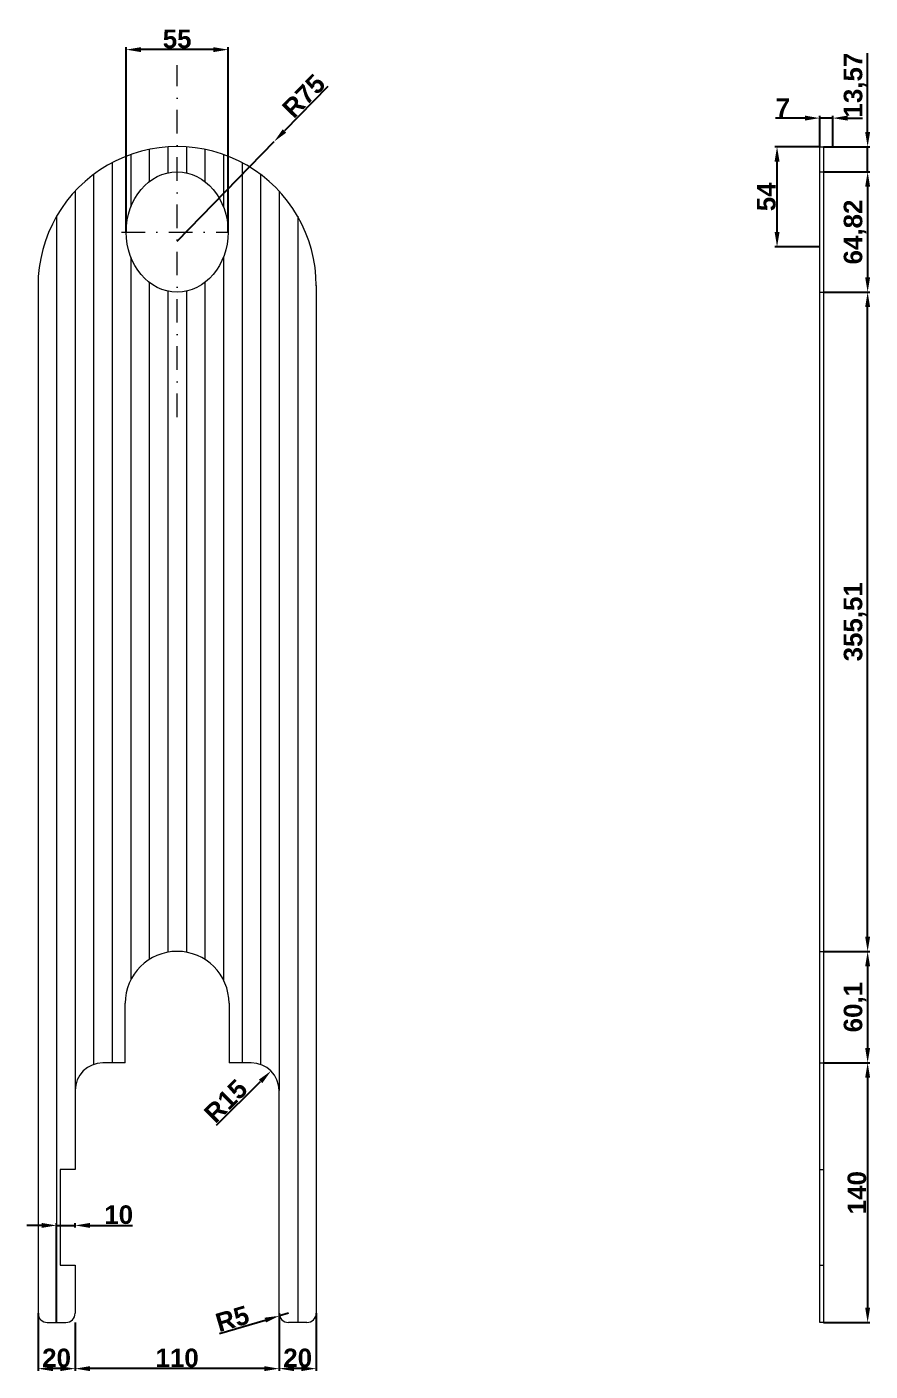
# Model space of a CAD drawing. Header units: millimetres. Extents: x -6 to 449, y -26 to 1066.
# Drawn here: x -6 to 449, y -26 to 699 of the extents above; entities that cross this region are included whole.
import ezdxf

# ---------------------------------------------------------------- set-up
doc = ezdxf.new("R2010")
doc.units = ezdxf.units.MM
doc.linetypes.add('TRAZO_Y_PUNTO', pattern=[25.4, 12.7, -6.35, 0, -6.35])
doc.linetypes.add('TRAZOS', pattern=[19.05, 12.7, -6.35])
for name, color, linetype, lineweight in [('01_Contornos', 7, 'Continuous', 20), ('02_Ocultas', 4, 'TRAZOS', 20), ('03_Ejes', 1, 'TRAZO_Y_PUNTO', 18), ('04_Cotas', 3, 'Continuous', 18)]:
    doc.layers.add(name, color=color, linetype=linetype, lineweight=lineweight)
doc.styles.add('EstiloCota', font='arialbd.ttf', dxfattribs={"height": 10})
doc.dimstyles.new('CotasUNE', dxfattribs={"dimtxt": 10, "dimasz": 8, "dimexe": 1.25, "dimexo": 0, "dimtad": 1, "dimtxsty": 'EstiloCota', "dimcen": 2.5, "dimclrd": 256, "dimclrt": 256, "dimadec": 0, "dimazin": 0, "dimtfac": 1, "dimtmove": 0, "dimatfit": 3, "dimfxl": 1, "dimarcsym": 0})

# ---------------------------------------------------------------- blocks, each defined once
blk = doc.blocks.new('*D1')
at = {"layer": '04_Cotas', "color": 0, "lineweight": -2, "transparency": 16777216}
for p, q in [((423.46, 555.61), (448.56, 555.61)), ((423.46, 200.1), (448.56, 200.1))]:
    blk.add_line(p, q, dxfattribs=at)
at = {"layer": '04_Cotas', "lineweight": -2, "transparency": 16777216}
blk.add_line((447.31, 208.1), (447.31, 547.61), dxfattribs=at)
at = {"layer": '04_Cotas', "transparency": 16777216}
for points in [[(445.97, 547.61), (448.64, 547.61), (447.31, 555.61)], [(445.97, 208.1), (448.64, 208.1), (447.31, 200.1)]]:
    blk.add_solid(points, dxfattribs=at)
at = {"layer": 'Defpoints', "color": 0, "transparency": 16777216}
for p in [(423.46, 555.61), (447.31, 555.61), (423.46, 200.1)]:
    blk.add_point(p, dxfattribs=at)
at = {"layer": '04_Cotas', "transparency": 16777216, "insert": (440.54, 377.85), "char_height": 10, "attachment_point": 5, "rotation": 90, "style": 'EstiloCota'}
blk.add_mtext('355,51', dxfattribs=at)
blk = doc.blocks.new('*D2')
at = {"layer": '04_Cotas', "color": 0, "lineweight": -2, "transparency": 16777216}
for p, q in [((423.46, 620.43), (448.56, 620.43)), ((423.46, 555.61), (448.56, 555.61))]:
    blk.add_line(p, q, dxfattribs=at)
at = {"layer": '04_Cotas', "lineweight": -2, "transparency": 16777216}
blk.add_line((447.31, 612.43), (447.31, 563.61), dxfattribs=at)
at = {"layer": '04_Cotas', "transparency": 16777216}
for points in [[(445.97, 612.43), (448.64, 612.43), (447.31, 620.43)], [(445.97, 563.61), (448.64, 563.61), (447.31, 555.61)]]:
    blk.add_solid(points, dxfattribs=at)
at = {"layer": 'Defpoints', "color": 0, "transparency": 16777216}
for p in [(423.46, 620.43), (423.46, 555.61), (447.31, 555.61)]:
    blk.add_point(p, dxfattribs=at)
at = {"layer": '04_Cotas', "transparency": 16777216, "insert": (440.54, 588.02), "char_height": 10, "attachment_point": 5, "rotation": 90, "style": 'EstiloCota'}
blk.add_mtext('64,82', dxfattribs=at)
blk = doc.blocks.new('*D3')
at = {"layer": '04_Cotas', "lineweight": -2, "transparency": 16777216}
for p, q in [((447.31, 642), (447.31, 684.48)), ((447.31, 620.43), (447.31, 634)), ((447.31, 612.43), (447.31, 604.43))]:
    blk.add_line(p, q, dxfattribs=at)
at = {"layer": '04_Cotas', "color": 0, "lineweight": -2, "transparency": 16777216}
for p, q in [((423.46, 634), (448.56, 634)), ((423.46, 620.43), (448.56, 620.43))]:
    blk.add_line(p, q, dxfattribs=at)
at = {"layer": '04_Cotas', "transparency": 16777216}
for points in [[(445.97, 642), (448.64, 642), (447.31, 634)], [(445.97, 612.43), (448.64, 612.43), (447.31, 620.43)]]:
    blk.add_solid(points, dxfattribs=at)
at = {"layer": 'Defpoints', "color": 0, "transparency": 16777216}
for p in [(423.46, 634), (447.31, 634), (423.46, 620.43)]:
    blk.add_point(p, dxfattribs=at)
at = {"layer": '04_Cotas', "transparency": 16777216, "insert": (440.54, 667.24), "char_height": 10, "attachment_point": 5, "rotation": 90, "style": 'EstiloCota'}
blk.add_mtext('13,57', dxfattribs=at)
blk = doc.blocks.new('*D4')
at = {"layer": '04_Cotas', "color": 0, "lineweight": -2, "transparency": 16777216}
for p, q in [((423.46, 140), (448.56, 140)), ((423.46, 0), (448.56, 0))]:
    blk.add_line(p, q, dxfattribs=at)
at = {"layer": '04_Cotas', "lineweight": -2, "transparency": 16777216}
blk.add_line((447.31, 132), (447.31, 8), dxfattribs=at)
at = {"layer": '04_Cotas', "transparency": 16777216}
for points in [[(445.97, 132), (448.64, 132), (447.31, 140)], [(445.97, 8), (448.64, 8), (447.31, 0)]]:
    blk.add_solid(points, dxfattribs=at)
at = {"layer": 'Defpoints', "color": 0, "transparency": 16777216}
for p in [(423.46, 140), (423.46, 0), (447.31, 0)]:
    blk.add_point(p, dxfattribs=at)
at = {"layer": '04_Cotas', "transparency": 16777216, "insert": (441.57, 70), "char_height": 10, "attachment_point": 5, "rotation": 90, "style": 'EstiloCota'}
blk.add_mtext('140', dxfattribs=at)
blk = doc.blocks.new('*D5')
at = {"layer": '04_Cotas', "lineweight": -2, "transparency": 16777216}
for p, q in [((413.46, 649.45), (397.66, 649.45)), ((428.46, 649.45), (421.46, 649.45)), ((436.46, 649.45), (444.46, 649.45))]:
    blk.add_line(p, q, dxfattribs=at)
at = {"layer": '04_Cotas', "color": 0, "lineweight": -2, "transparency": 16777216}
for p, q in [((421.46, 634), (421.46, 650.7)), ((428.46, 634), (428.46, 650.7))]:
    blk.add_line(p, q, dxfattribs=at)
at = {"layer": '04_Cotas', "transparency": 16777216}
for points in [[(413.46, 650.79), (413.46, 648.12), (421.46, 649.45)], [(436.46, 650.79), (436.46, 648.12), (428.46, 649.45)]]:
    blk.add_solid(points, dxfattribs=at)
at = {"layer": 'Defpoints', "color": 0, "transparency": 16777216}
for p in [(421.46, 649.45), (421.46, 634), (428.46, 634)]:
    blk.add_point(p, dxfattribs=at)
at = {"layer": '04_Cotas', "transparency": 16777216, "insert": (401.56, 655.08), "char_height": 10, "attachment_point": 5, "style": 'EstiloCota'}
blk.add_mtext('7', dxfattribs=at)
blk = doc.blocks.new('*D6')
at = {"layer": '04_Cotas', "color": 0, "lineweight": -2, "transparency": 16777216}
for p, q in [((130, 5), (130, -26.15)), ((150, 5), (150, -26.15))]:
    blk.add_line(p, q, dxfattribs=at)
at = {"layer": '04_Cotas', "lineweight": -2, "transparency": 16777216}
blk.add_line((142, -24.9), (138, -24.9), dxfattribs=at)
at = {"layer": '04_Cotas', "transparency": 16777216}
for points in [[(138, -23.56), (138, -26.23), (130, -24.9)], [(142, -23.56), (142, -26.23), (150, -24.9)]]:
    blk.add_solid(points, dxfattribs=at)
at = {"layer": 'Defpoints', "color": 0, "transparency": 16777216}
for p in [(130, 5), (150, 5), (130, -24.9)]:
    blk.add_point(p, dxfattribs=at)
at = {"layer": '04_Cotas', "transparency": 16777216, "insert": (140, -19.17), "char_height": 10, "attachment_point": 5, "style": 'EstiloCota'}
blk.add_mtext('20', dxfattribs=at)
blk = doc.blocks.new('*D7')
at = {"layer": '04_Cotas', "color": 0, "lineweight": -2, "transparency": 16777216}
for p, q in [((20, 0), (20, -26.15)), ((130, 0), (130, -26.15))]:
    blk.add_line(p, q, dxfattribs=at)
at = {"layer": '04_Cotas', "lineweight": -2, "transparency": 16777216}
blk.add_line((122, -24.9), (28, -24.9), dxfattribs=at)
at = {"layer": '04_Cotas', "transparency": 16777216}
for points in [[(28, -23.56), (28, -26.23), (20, -24.9)], [(122, -23.56), (122, -26.23), (130, -24.9)]]:
    blk.add_solid(points, dxfattribs=at)
at = {"layer": 'Defpoints', "color": 0, "transparency": 16777216}
for p in [(20, 0), (130, 0), (20, -24.9)]:
    blk.add_point(p, dxfattribs=at)
at = {"layer": '04_Cotas', "transparency": 16777216, "insert": (75, -19.17), "char_height": 10, "attachment_point": 5, "style": 'EstiloCota'}
blk.add_mtext('110', dxfattribs=at)
blk = doc.blocks.new('*D8')
at = {"layer": '04_Cotas', "color": 0, "lineweight": -2, "transparency": 16777216}
for p, q in [((0, 5), (0, -26.15)), ((20, 0), (20, -26.15))]:
    blk.add_line(p, q, dxfattribs=at)
at = {"layer": '04_Cotas', "lineweight": -2, "transparency": 16777216}
blk.add_line((12, -24.9), (8, -24.9), dxfattribs=at)
at = {"layer": '04_Cotas', "transparency": 16777216}
for points in [[(8, -23.56), (8, -26.23), (0, -24.9)], [(12, -23.56), (12, -26.23), (20, -24.9)]]:
    blk.add_solid(points, dxfattribs=at)
at = {"layer": 'Defpoints', "color": 0, "transparency": 16777216}
for p in [(0, 5), (20, 0), (0, -24.9)]:
    blk.add_point(p, dxfattribs=at)
at = {"layer": '04_Cotas', "transparency": 16777216, "insert": (10, -19.17), "char_height": 10, "attachment_point": 5, "style": 'EstiloCota'}
blk.add_mtext('20', dxfattribs=at)
blk = doc.blocks.new('*D9')
at = {"layer": '04_Cotas', "lineweight": -2, "transparency": 16777216}
for p, q in [((2, 52.34), (-6, 52.34)), ((10, 52.34), (20, 52.34)), ((28, 52.34), (50.99, 52.34))]:
    blk.add_line(p, q, dxfattribs=at)
at = {"layer": '04_Cotas', "color": 0, "lineweight": -2, "transparency": 16777216}
for p, q in [((10, 0), (10, 53.59)), ((20, 51.27), (20, 53.59))]:
    blk.add_line(p, q, dxfattribs=at)
at = {"layer": '04_Cotas', "transparency": 16777216}
for points in [[(2, 53.67), (2, 51), (10, 52.34)], [(28, 53.67), (28, 51), (20, 52.34)]]:
    blk.add_solid(points, dxfattribs=at)
at = {"layer": 'Defpoints', "color": 0, "transparency": 16777216}
for p in [(20, 52.34), (20, 51.27), (10, 0)]:
    blk.add_point(p, dxfattribs=at)
at = {"layer": '04_Cotas', "transparency": 16777216, "insert": (43.5, 58.07), "char_height": 10, "attachment_point": 5, "style": 'EstiloCota'}
blk.add_mtext('10', dxfattribs=at)
blk = doc.blocks.new('*D10')
at = {"layer": '04_Cotas', "color": 0, "lineweight": -2, "transparency": 16777216}
for p, q in [((47.5, 588.02), (47.5, 687.61)), ((102.5, 588.02), (102.5, 687.61))]:
    blk.add_line(p, q, dxfattribs=at)
at = {"layer": '04_Cotas', "lineweight": -2, "transparency": 16777216}
blk.add_line((94.5, 686.36), (55.5, 686.36), dxfattribs=at)
at = {"layer": '04_Cotas', "transparency": 16777216}
for points in [[(55.5, 687.7), (55.5, 685.03), (47.5, 686.36)], [(94.5, 687.7), (94.5, 685.03), (102.5, 686.36)]]:
    blk.add_solid(points, dxfattribs=at)
at = {"layer": 'Defpoints', "color": 0, "transparency": 16777216}
for p in [(47.5, 686.36), (47.5, 588.02), (102.5, 588.02)]:
    blk.add_point(p, dxfattribs=at)
at = {"layer": '04_Cotas', "transparency": 16777216, "insert": (75, 692.07), "char_height": 10, "attachment_point": 5, "style": 'EstiloCota'}
blk.add_mtext('55', dxfattribs=at)
blk = doc.blocks.new('*D11')
at = {"layer": '04_Cotas', "lineweight": -2, "transparency": 16777216}
blk.add_line((96.31, 106.31), (119.95, 129.95), dxfattribs=at)
at = {"layer": '04_Cotas', "transparency": 16777216}
blk.add_solid([(119.01, 130.89), (120.89, 129.01), (125.61, 135.61)], dxfattribs=at)
at = {"layer": 'Defpoints', "color": 0, "transparency": 16777216}
for p in [(125.61, 135.61), (115, 125)]:
    blk.add_point(p, dxfattribs=at)
at = {"layer": '04_Cotas', "transparency": 16777216, "insert": (101.25, 119.35), "char_height": 10, "attachment_point": 5, "rotation": 45, "style": 'EstiloCota'}
blk.add_mtext('R15', dxfattribs=at)
blk = doc.blocks.new('*D12')
at = {"layer": '04_Cotas', "lineweight": -2, "transparency": 16777216}
for p, q in [((97.93, -5.99), (122.54, 1.3)), ((135, 5), (130.21, 3.58))]:
    blk.add_line(p, q, dxfattribs=at)
at = {"layer": '04_Cotas', "transparency": 16777216}
blk.add_solid([(122.16, 2.58), (122.92, 0.03), (130.21, 3.58)], dxfattribs=at)
at = {"layer": 'Defpoints', "color": 0, "transparency": 16777216}
for p in [(130.21, 3.58), (135, 5)]:
    blk.add_point(p, dxfattribs=at)
at = {"layer": '04_Cotas', "transparency": 16777216, "insert": (104.78, 1.99), "char_height": 10, "attachment_point": 5, "rotation": 16.51498, "style": 'EstiloCota'}
blk.add_mtext('R5', dxfattribs=at)
blk = doc.blocks.new('*D13')
at = {"layer": '04_Cotas', "lineweight": -2, "transparency": 16777216}
for p, q in [((156.24, 666.49), (132.91, 642.54)), ((75, 583.08), (127.33, 636.81))]:
    blk.add_line(p, q, dxfattribs=at)
at = {"layer": '04_Cotas', "transparency": 16777216}
blk.add_solid([(131.96, 643.47), (133.87, 641.61), (127.33, 636.81)], dxfattribs=at)
at = {"layer": 'Defpoints', "color": 0, "transparency": 16777216}
for p in [(127.33, 636.81), (75, 583.08)]:
    blk.add_point(p, dxfattribs=at)
at = {"layer": '04_Cotas', "transparency": 16777216, "insert": (143.27, 661.36), "char_height": 10, "attachment_point": 5, "rotation": 45.75549, "style": 'EstiloCota'}
blk.add_mtext('R75', dxfattribs=at)
blk = doc.blocks.new('*D14')
at = {"layer": '04_Cotas', "color": 0, "lineweight": -2, "transparency": 16777216}
for p, q in [((421.46, 634), (397.22, 634)), ((421.46, 580), (397.22, 580))]:
    blk.add_line(p, q, dxfattribs=at)
at = {"layer": '04_Cotas', "lineweight": -2, "transparency": 16777216}
blk.add_line((398.47, 588), (398.47, 626), dxfattribs=at)
at = {"layer": '04_Cotas', "transparency": 16777216}
for points in [[(397.14, 626), (399.81, 626), (398.47, 634)], [(397.14, 588), (399.81, 588), (398.47, 580)]]:
    blk.add_solid(points, dxfattribs=at)
at = {"layer": 'Defpoints', "color": 0, "transparency": 16777216}
for p in [(398.47, 634), (421.46, 634), (421.46, 580)]:
    blk.add_point(p, dxfattribs=at)
at = {"layer": '04_Cotas', "transparency": 16777216, "insert": (392.74, 607), "char_height": 10, "attachment_point": 5, "rotation": 90, "style": 'EstiloCota'}
blk.add_mtext('54', dxfattribs=at)
blk = doc.blocks.new('*D43')
at = {"layer": '04_Cotas', "color": 0, "lineweight": -2, "transparency": 16777216}
for p, q in [((423.46, 200.1), (448.56, 200.1)), ((423.46, 140), (448.56, 140))]:
    blk.add_line(p, q, dxfattribs=at)
at = {"layer": '04_Cotas', "lineweight": -2, "transparency": 16777216}
blk.add_line((447.31, 192.1), (447.31, 148), dxfattribs=at)
at = {"layer": '04_Cotas', "transparency": 16777216}
for points in [[(445.97, 192.1), (448.64, 192.1), (447.31, 200.1)], [(445.97, 148), (448.64, 148), (447.31, 140)]]:
    blk.add_solid(points, dxfattribs=at)
at = {"layer": 'Defpoints', "color": 0, "transparency": 16777216}
for p in [(423.46, 200.1), (423.46, 140), (447.31, 140)]:
    blk.add_point(p, dxfattribs=at)
at = {"layer": '04_Cotas', "transparency": 16777216, "insert": (440.54, 170.05), "char_height": 10, "attachment_point": 5, "rotation": 90, "style": 'EstiloCota'}
blk.add_mtext('60,1', dxfattribs=at)

msp = doc.modelspace()

# ---------------------------------------------------------------- linework, layer by layer
at = {"layer": '01_Contornos'}
for p, q in [((60, 632.57), (60, 615.184)), ((70, 633.918), (70, 619.89)), ((80, 633.918), (80, 619.89)), ((90, 632.57), (90, 615.184)), ((421.461, 0), (421.461, 634)), ((421.461, 634), (423.461, 634)), ((423.461, 634), (423.461, 0)), ((40, 625.417), (40, 140)), ((50, 629.795), (50, 601.518)), ((100, 629.795), (100, 601.518)), ((110, 625.417), (110, 140)), ((30, 619.085), (30, 139.142)), ((120, 619.085), (120, 139.142)), ((20, 610.075), (20, 125)), ((130, 610.075), (130, 125)), ((10, 596.501), (10, 0)), ((140, 596.501), (140, 0)), ((50, 574.522), (50, 184.709)), ((100, 574.522), (100, 184.709)), ((0, 559.168), (0, 5)), ((60, 560.856), (60, 195.743)), ((90, 560.856), (90, 195.743)), ((150, 559.17), (150, 5)), ((70, 556.15), (70, 199.65)), ((80, 556.15), (80, 199.65)), ((47, 140), (47, 172.1)), ((103, 172.1), (103, 140)), ((47, 140), (35, 140)), ((115, 140), (103, 140)), ((20, 125), (20, 82.556)), ((130, 5), (130, 125)), ((20, 82.556), (12, 82.556)), ((12, 82.556), (12, 32.351)), ((12, 32.351), (12, 30.937)), ((12, 30.937), (20, 30.937)), ((20, 30.937), (20, 5)), ((5, 0), (15, 0)), ((145, 0), (135, 0)), ((423.461, 0), (421.461, 0))]:
    msp.add_line(p, q, dxfattribs=at)
for centre, radius, start, end in [((75, 559.085), 75, 359.935243, 180.063696), ((75, 172.1), 28, 0, 180), ((35, 125), 15, 90, 180), ((115, 125), 15, 0, 90), ((5, 5), 5, 180, 270), ((15, 5), 5, 270, 0), ((135, 5), 5, 180, 270), ((145, 5), 5, 270, 360)]:
    msp.add_arc(centre, radius, start, end, dxfattribs=at)
msp.add_ellipse((75, 588.02), major_axis=(0, -32.41), ratio=0.8484335, dxfattribs=at)
at = {"layer": '02_Ocultas'}
for p, q in [((421.461, 620.43), (423.461, 620.43)), ((421.461, 555.61), (423.461, 555.61)), ((421.461, 200.1), (423.461, 200.1)), ((421.461, 140), (423.461, 140)), ((421.461, 82.556), (423.461, 82.556)), ((421.461, 30.937), (423.461, 30.937))]:
    msp.add_line(p, q, dxfattribs=at)
at = {"layer": '03_Ejes'}
for p, q in [((75, 488.186), (75, 677.977)), ((45.092, 588.02), (102.498, 588.02)), ((408.463, 580), (423.461, 580))]:
    msp.add_line(p, q, dxfattribs=at)

# ---------------------------------------------------------------- dimensions: what is measured, and where the dimension line sits
at = {"layer": '04_Cotas'}
for base, p1, p2, picture, middle in [((47.502, 686.364), (102.498, 588.02), (47.502, 588.02), '*D10', (75, 692.074)), ((20, 52.337), (10, 0), (20, 51.27), '*D9', (43.497, 58.067)), ((0, -24.897), (20, 0), (0, 5), '*D8', (10, -19.166)), ((20, -24.897), (130, 0), (20, 0), '*D7', (75, -19.166)), ((130, -24.897), (150, 5), (130, 5), '*D6', (140, -19.166))]:
    dim = msp.add_linear_dim(base=base, p1=p1, p2=p2, dimstyle='CotasUNE', dxfattribs=at)
    dim.commit()
    dim.dimension.update_dxf_attribs({"geometry": picture, "text_midpoint": middle})
for base, p1, p2, picture, middle in [((447.306, 634), (423.461, 620.43), (423.461, 634), '*D3', (440.545, 667.242)), ((398.474, 634), (421.461, 580), (421.461, 634), '*D14', (392.743, 607)), ((447.306, 555.61), (423.461, 620.43), (423.461, 555.61), '*D2', (440.545, 588.02)), ((447.306, 555.61), (423.461, 200.1), (423.461, 555.61), '*D1', (440.545, 377.855)), ((447.306, 140), (423.461, 200.1), (423.461, 140), '*D43', (440.545, 170.05)), ((447.306, 0), (423.461, 140), (423.461, 0), '*D4', (441.575, 70))]:
    dim = msp.add_linear_dim(base=base, p1=p1, p2=p2, angle=90, dimstyle='CotasUNE', dxfattribs=at)
    dim.commit()
    dim.dimension.update_dxf_attribs({"geometry": picture, "text_midpoint": middle})
for center, mpoint, picture, middle in [((75, 583.082), (127.329, 636.809), '*D13', (143.274, 661.364)), ((135, 5), (130.206, 3.579), '*D12', (104.776, 1.995))]:
    dim = msp.add_radius_dim(center=center, mpoint=mpoint, dimstyle='CotasUNE', dxfattribs=at)
    dim.commit()
    dim.dimension.update_dxf_attribs({"geometry": picture, "text_midpoint": middle})
dim = msp.add_linear_dim(base=(421.461, 649.452), p1=(428.461, 634), p2=(421.461, 634), dimstyle='CotasUNE', dxfattribs=at)
dim.commit()
dim.dimension.update_dxf_attribs({"geometry": '*D5', "text_midpoint": (401.559, 649.452), "dimtype": 160})
dim = msp.add_radius_dim(center=(115, 125), mpoint=(125.607, 135.607), dimstyle='CotasUNE', dxfattribs=at)
dim.commit()
dim.dimension.update_dxf_attribs({"geometry": '*D11', "text_midpoint": (105.302, 115.302), "dimtype": 164})

doc.saveas('drawing.dxf')
